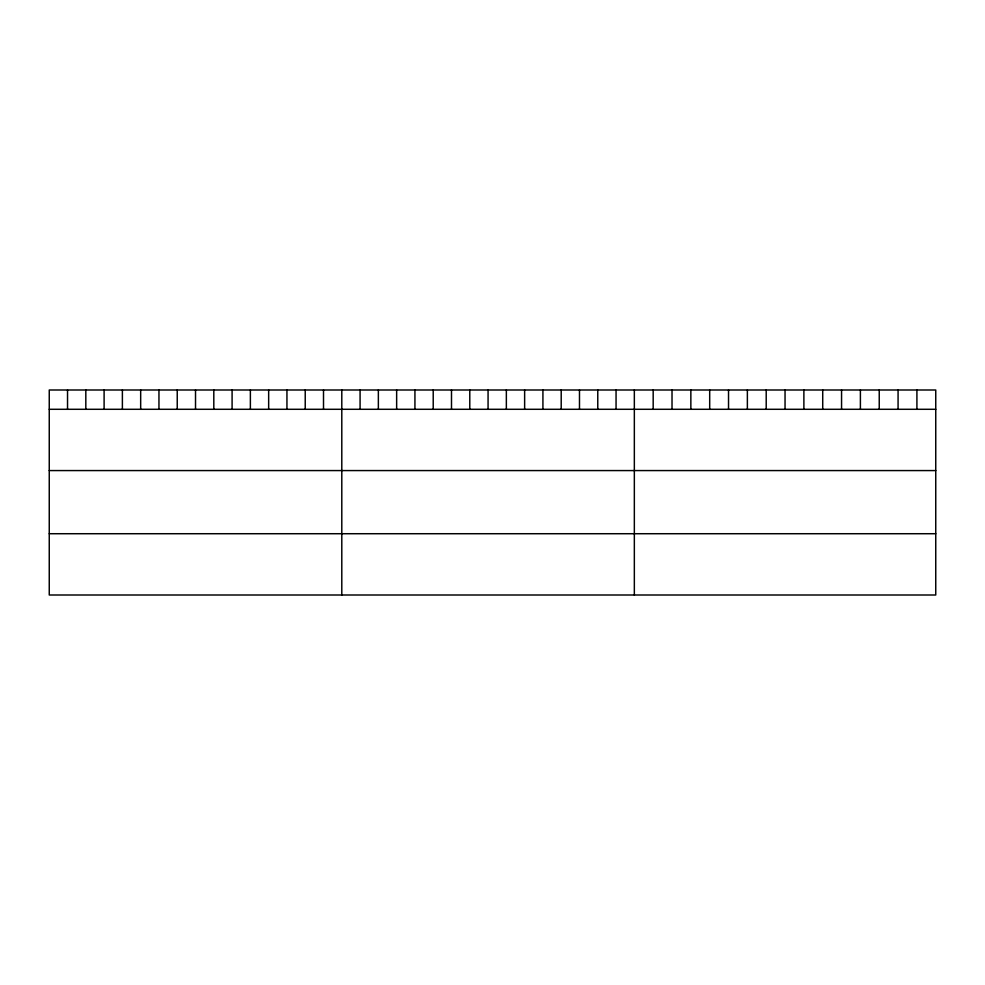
<?xml version="1.0" encoding="UTF-8"?>
<svg xmlns="http://www.w3.org/2000/svg" width="985" height="985" viewBox="0 0 985 985"><rect width="100%" height="100%" fill="white"/><g stroke="black" fill="none" stroke-linecap="round" stroke-linejoin="round"><path stroke-width="1.48" d="M935.75 409.292L935.75 595.002L49.25 595.002L49.25 389.998L935.75 389.998L935.75 409.292L49.25 409.292M49.25 470.571L935.75 470.571M49.25 533.722L935.75 533.722M916.912 389.998L916.912 409.292M898.074 389.998L898.074 409.292M879.236 389.998L879.236 409.292M860.397 389.998L860.397 409.292M841.559 389.998L841.559 409.292M822.721 389.998L822.721 409.292M803.883 389.998L803.883 409.292M785.045 389.998L785.045 409.292M766.207 389.998L766.207 409.292M747.369 389.998L747.369 409.292M728.531 389.998L728.531 409.292M709.692 389.998L709.692 409.292M690.854 389.998L690.854 409.292M672.016 389.998L672.016 409.292M653.178 389.998L653.178 409.292M634.34 389.998L634.34 595.002M616.056 389.998L616.056 409.292M597.772 389.998L597.772 409.292M579.488 389.998L579.488 409.292M561.204 389.998L561.204 409.292M542.92 389.998L542.92 409.292M524.636 389.998L524.636 409.292M506.352 389.998L506.352 409.292M488.067 389.998L488.067 409.292M469.783 389.998L469.783 409.292M451.499 389.998L451.499 409.292M433.215 389.998L433.215 409.292M414.931 389.998L414.931 409.292M396.647 389.998L396.647 409.292M378.363 389.998L378.363 409.292M360.079 389.998L360.079 409.292M341.795 389.998L341.795 595.002M323.511 389.998L323.511 409.292M305.227 389.998L305.227 409.292M286.943 389.998L286.943 409.292M268.659 389.998L268.659 409.292M250.375 389.998L250.375 409.292M232.091 389.998L232.091 409.292M213.807 389.998L213.807 409.292M195.523 389.998L195.523 409.292M177.238 389.998L177.238 409.292M158.954 389.998L158.954 409.292M140.67 389.998L140.67 409.292M122.386 389.998L122.386 409.292M104.102 389.998L104.102 409.292M85.818 389.998L85.818 409.292M67.534 389.998L67.534 409.292"/></g></svg>
